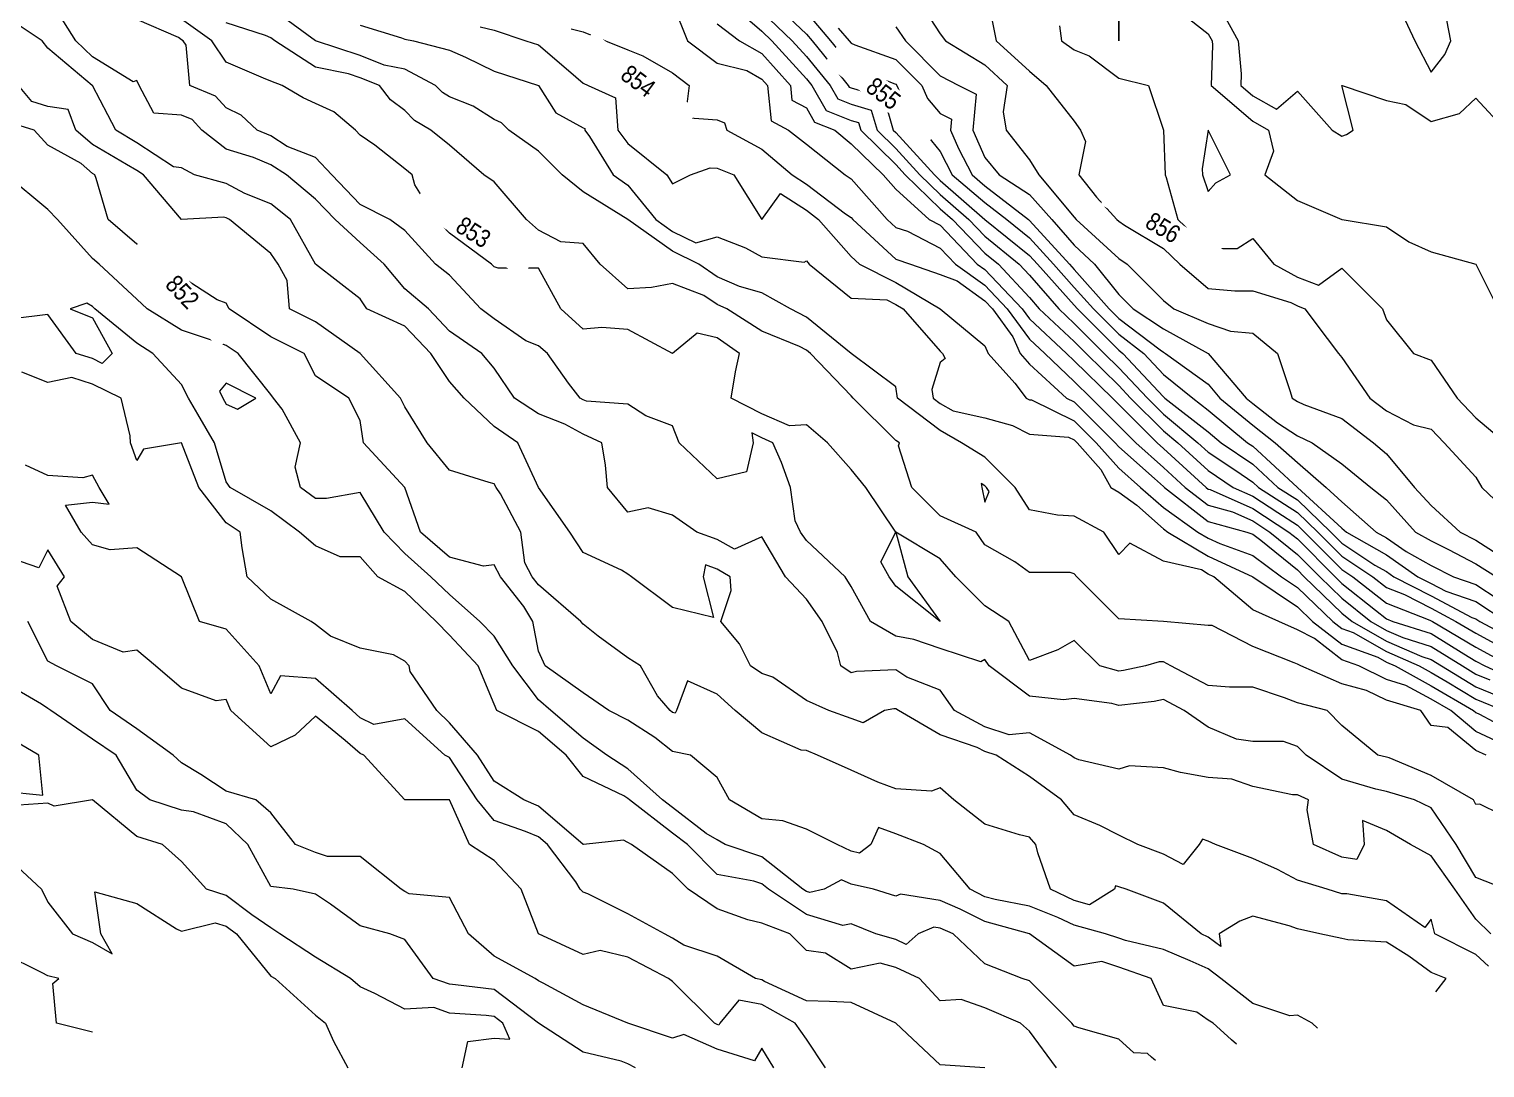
# Model space of a CAD drawing. Extents: x 532589 to 538856, y 6045658 to 6049082.
# Drawn here: x 536979 to 537628, y 6045658 to 6046121 of the extents above; entities that cross this region are included whole.
import ezdxf

# ---------------------------------------------------------------- set-up
doc = ezdxf.new("R2010")
doc.units = 0
doc.header["$LTSCALE"] = 5
doc.layers.add('C-TOPO-MAJR', color=7, linetype='Continuous', lineweight=15, true_color=0xd3aa5f)
doc.layers.add('C-TOPO-MINR', color=7, linetype='Continuous', lineweight=13, true_color=0xe9d5af)
doc.layers.add('C-TOPO-MAJR-TEXT', color=7, linetype='Continuous', true_color=0x644b1b)
doc.styles.get("Standard").update_dxf_attribs({"font": 'ARIALN.TTF'})

msp = doc.modelspace()

# ---------------------------------------------------------------- linework, layer by layer
at = {"layer": 'C-TOPO-MAJR', "color": 9, "true_color": 0xbfbfbf, "flags": 128}
for points, elevation in [([(537307.445, 6046135.422), (537325.312, 6046118.427), (537327.801, 6046115.513), (537338.58, 6046102.246), (537344.001, 6046095.605), (537344.444, 6046094.829), (537345.221, 6046094.518), (537359.802, 6046090.278), (537364.042, 6046075.697), (537365.129, 6046074.629), (537382.426, 6046055.788), (537385.037, 6046053.26), (537404.946, 6046035.88), (537424.854, 6046019.875), (537428.408, 6046015.972), (537444.762, 6045997.655), (537446.184, 6045996.063), (537464.671, 6045977.576), (537466.522, 6045976.155), (537484.579, 6045956.745), (537485.202, 6045956.247), (537504.487, 6045941.193), (537510.342, 6045936.338), (537524.396, 6045926.783), (537535.648, 6045916.43), (537544.304, 6045910.822), (537559.236, 6045896.522), (537564.212, 6045891.545), (537578.927, 6045881.807), (537584.121, 6045878.867), (537587.349, 6045876.613), (537604.029, 6045868.042), (537622.179, 6045858.463), (537623.937, 6045857.855), (537625.696, 6045856.705), (537643.846, 6045846.909)], 4275), ([(537406.191, 6046134.176), (537409.921, 6046115.513), (537424.854, 6046101.939), (537432.189, 6046095.605), (537444.762, 6046079.682), (537447.609, 6046075.697), (537449.742, 6046070.717), (537446.754, 6046055.788), (537454.717, 6046045.834), (537463.765, 6046035.88), (537464.671, 6046035.05), (537467.161, 6046033.39), (537484.579, 6046022.94), (537491.914, 6046015.972), (537504.487, 6046005.112), (537516.431, 6046004.028), (537524.396, 6046004.028), (537541.458, 6045998.91), (537544.304, 6045997.349), (537547.625, 6045996.063), (537557.576, 6045982.791), (537562.68, 6045976.155), (537564.212, 6045974.343), (537576.654, 6045956.247), (537584.121, 6045950.56), (537596.068, 6045944.299), (537604.029, 6045942.46), (537609.716, 6045936.338), (537623.937, 6045921.029), (537626.654, 6045916.43), (537643.846, 6045899.983)], 4280), ([(537643.846, 6045766.212), (537625.749, 6045775.26), (537623.937, 6045775.08), (537622.83, 6045777.072), (537604.029, 6045787.988), (537585.228, 6045795.873), (537584.121, 6045796.214), (537580.134, 6045796.98), (537564.212, 6045810.246), (537557.57, 6045816.889), (537544.304, 6045820.349), (537538.617, 6045822.575), (537524.396, 6045827.317), (537513.967, 6045827.317), (537504.487, 6045828.142), (537487.901, 6045836.797), (537484.579, 6045838.608), (537482.681, 6045838.695), (537476.616, 6045836.797), (537466.732, 6045834.736), (537464.671, 6045834.498), (537456.131, 6045836.797), (537444.762, 6045848.166), (537437.526, 6045844.033), (537424.854, 6045839.287), (537415.564, 6045856.705), (537404.946, 6045863.63), (537391.962, 6045876.613), (537385.037, 6045884.578), (537365.129, 6045896.522), (537370.562, 6045876.613), (537385.037, 6045856.705), (537365.129, 6045872.344), (537362.283, 6045876.613), (537358.489, 6045883.254), (537365.129, 6045896.522), (537351.857, 6045916.43), (537345.221, 6045924.392), (537334.681, 6045936.338), (537325.312, 6045944.303), (537317.728, 6045943.923), (537305.404, 6045949.252), (537291.782, 6045956.247), (537293.641, 6045968.01), (537295.45, 6045976.155), (537285.496, 6045983.048), (537276.535, 6045985.116), (537265.588, 6045976.155), (537245.679, 6045986.876), (537234.064, 6045987.77), (537225.771, 6045987.015), (537215.817, 6045996.063), (537205.863, 6046014.16), (537187.766, 6046014.16), (537185.954, 6046014.727), (537184.782, 6046015.972), (537166.046, 6046029.82), (537160.238, 6046035.88), (537150.565, 6046051.361), (537149.459, 6046055.788), (537146.138, 6046058.445), (537132.865, 6046069.061), (537126.229, 6046073.483), (537124.237, 6046075.697), (537114.467, 6046083.842), (537106.321, 6046087.643), (537100.891, 6046090.175), (537091.394, 6046095.605), (537086.413, 6046097.598), (537083.091, 6046098.926), (537066.504, 6046106.034), (537060.084, 6046115.513), (537046.596, 6046125.237)], 4265), ([(537220.338, 6046120.946), (537225.771, 6046119.498), (537235.725, 6046115.513), (537245.679, 6046111.528), (537252.32, 6046108.873), (537265.588, 6046101.292), (537273.054, 6046095.605), (537271.274, 6046081.384), (537285.496, 6046080.295), (537288.816, 6046079.017), (537289.766, 6046075.697), (537305.404, 6046067.275), (537318.978, 6046055.788), (537325.312, 6046051.69), (537342.73, 6046038.37), (537345.221, 6046036.747), (537345.987, 6046035.88), (537365.129, 6046018.107), (537371.77, 6046015.972), (537385.037, 6046011.378), (537392.504, 6046008.505), (537404.946, 6045999.556), (537408.263, 6045996.063), (537417.388, 6045983.622), (537420.588, 6045976.155), (537424.854, 6045971.377), (537441.302, 6045956.247), (537444.762, 6045954.553), (537462.977, 6045936.338), (537464.671, 6045934.443), (537480.593, 6045920.417), (537484.579, 6045916.854), (537485.043, 6045916.43), (537504.487, 6045901.228), (537521.739, 6045896.522), (537524.396, 6045895.573), (537528.017, 6045892.9), (537544.304, 6045879.704), (537547.394, 6045876.613), (537564.212, 6045860.355), (537568.774, 6045856.705), (537584.121, 6045847.936), (537599.794, 6045841.032), (537604.029, 6045839.681), (537608.658, 6045836.797), (537623.937, 6045827.543), (537639.579, 6045821.155)], 4270), ([(537553.353, 6045675.358), (537550.945, 6045677.53), (537544.304, 6045681.046), (537540.984, 6045680.851), (537524.396, 6045686.377), (537510.175, 6045697.439), (537504.487, 6045701.705), (537496.526, 6045705.4), (537484.579, 6045710.454), (537467.66, 6045714.358), (537464.671, 6045715.419), (537458.695, 6045717.347), (537444.762, 6045721.219), (537437.427, 6045724.682), (537424.854, 6045729.79), (537409.54, 6045732.661), (537404.946, 6045733.937), (537398.31, 6045737.255), (537385.037, 6045753.179), (537377.566, 6045757.164), (537365.129, 6045761.903), (537357.474, 6045764.818), (537354.067, 6045757.164), (537349.012, 6045753.373), (537345.221, 6045754.215), (537339.099, 6045757.164), (537325.312, 6045764.057), (537314.772, 6045767.704), (537305.404, 6045768.688), (537290.928, 6045777.072), (537285.496, 6045787.026), (537273.551, 6045796.98), (537265.588, 6045798.713), (537257.624, 6045804.944), (537245.679, 6045812.619), (537237.14, 6045816.889), (537225.771, 6045824.849), (537208.709, 6045836.797), (537205.863, 6045843.433), (537203.206, 6045856.705), (537199.22, 6045863.348), (537188.797, 6045876.613), (537185.954, 6045881.921), (537181.272, 6045881.296), (537166.046, 6045885.268), (537153.106, 6045896.522), (537146.138, 6045916.43), (537127.762, 6045936.338), (537126.229, 6045946.293), (537121.252, 6045956.247), (537106.321, 6045966.201), (537101.341, 6045976.155), (537086.413, 6045983.621), (537067.75, 6045996.063), (537066.504, 6045998.554), (537062.518, 6046000.05), (537046.596, 6046010.285), (537040.474, 6046015.972), (537026.688, 6046024.933), (537013.806, 6046035.88), (537008.44, 6046054.128), (537007.886, 6046055.788), (537006.779, 6046056.431), (537001.802, 6046060.765), (536986.871, 6046069.056), (536980.895, 6046075.697), (536970.281, 6046079.015)], 4260), ([(537333.846, 6045657.622), (537325.312, 6045670.423), (537320.337, 6045677.53), (537305.404, 6045685.826), (537295.106, 6045687.828), (537286.741, 6045677.53), (537286.293, 6045676.733), (537285.496, 6045676.977), (537284.251, 6045677.53), (537265.588, 6045696.193), (537263.776, 6045697.439), (537245.679, 6045706.918), (537233.237, 6045709.88), (537225.771, 6045708.159), (537205.863, 6045717.347), (537198.119, 6045737.255), (537185.954, 6045750.137), (537175.094, 6045757.164), (537166.046, 6045777.072), (537146.138, 6045777.072), (537127.89, 6045796.98), (537126.229, 6045797.777), (537119.593, 6045803.616), (537106.321, 6045814.398), (537097.329, 6045805.972), (537086.413, 6045800.771), (537068.602, 6045816.889), (537066.504, 6045821.869), (537062.077, 6045821.316), (537046.596, 6045826.843), (537034.981, 6045836.797), (537026.688, 6045843.904), (537020.467, 6045843.018), (537006.779, 6045848.594), (536997.258, 6045856.705), (536991.141, 6045872.344), (536994.342, 6045876.613), (536986.871, 6045888.558), (536982.886, 6045880.598), (536966.963, 6045886.134)], 4255), ([(537006.791, 6045673.546), (536990.855, 6045677.53), (536989.085, 6045695.225), (536991.848, 6045697.439), (536986.871, 6045698.684), (536984.381, 6045699.929), (536966.963, 6045708.638)], 4250)]:
    msp.add_lwpolyline(points, dxfattribs=dict(at, elevation=elevation))
at = {"layer": 'C-TOPO-MINR', "color": 254, "true_color": 0xd9d9d9, "flags": 128}
for points, elevation in [([(537630.572, 6045717.347), (537623.937, 6045723.982), (537614.569, 6045737.255), (537604.029, 6045752.188), (537594.841, 6045757.164), (537584.121, 6045763.496), (537573.401, 6045767.884), (537574.167, 6045757.164), (537570.848, 6045750.528), (537564.212, 6045751.591), (537551.545, 6045757.164), (537548.726, 6045772.65), (537549.28, 6045777.072), (537544.304, 6045779.282), (537542.094, 6045779.282), (537524.396, 6045783.129), (537515.107, 6045786.361), (537504.487, 6045787.025), (537492.24, 6045789.32), (537484.579, 6045791.449), (537469.356, 6045792.295), (537464.671, 6045790.853), (537446.751, 6045794.992), (537444.762, 6045795.811), (537443.106, 6045796.98), (537424.854, 6045806.934), (537415.728, 6045806.106), (537404.946, 6045809.7), (537391.327, 6045816.889), (537385.037, 6045826.08), (537370.104, 6045831.822), (537365.129, 6045835.066), (537347.71, 6045834.308), (537345.221, 6045833.81), (537340.626, 6045836.797), (537339.246, 6045842.772), (537332.279, 6045856.705), (537325.312, 6045866.658), (537316.022, 6045876.613), (537305.404, 6045894.312), (537293.156, 6045888.861), (537285.496, 6045893.203), (537276.446, 6045896.522), (537265.588, 6045903.989), (537254.729, 6045907.38), (537245.679, 6045905.368), (537236.629, 6045916.43), (537235.724, 6045926.386), (537234.068, 6045936.338), (537225.771, 6045940.168), (537217.473, 6045944.636), (537205.863, 6045949.281), (537195.146, 6045956.247), (537185.954, 6045969.52), (537180.523, 6045976.155), (537166.046, 6045986.108), (537156.677, 6045996.063), (537146.138, 6046005.021), (537137.013, 6046015.972), (537126.229, 6046025.559), (537115.081, 6046035.88), (537106.321, 6046045.006), (537093.379, 6046055.788), (537086.413, 6046060.282), (537078.673, 6046063.528), (537066.504, 6046067.273), (537055.553, 6046075.697), (537051.311, 6046080.411), (537046.596, 6046082.332), (537034.239, 6046083.248), (537027.733, 6046095.605), (537026.688, 6046097.812), (537025.033, 6046097.26), (537006.779, 6046108.448), (536999.479, 6046115.513), (536986.875, 6046135.417)], 4263), ([(537287.487, 6046135.422), (537305.404, 6046119.841), (537309.929, 6046115.513), (537325.312, 6046098.592), (537327.751, 6046095.605), (537334.103, 6046084.487), (537345.221, 6046080.041), (537348.586, 6046079.062), (537349.565, 6046075.697), (537365.129, 6046060.411), (537369.373, 6046055.788), (537385.037, 6046040.62), (537390.467, 6046035.88), (537404.946, 6046020.856), (537410.965, 6046015.972), (537424.854, 6046001.04), (537429.182, 6045996.063), (537444.762, 6045981.438), (537450.045, 6045976.155), (537464.671, 6045961.82), (537469.929, 6045956.247), (537484.579, 6045941.597), (537490.913, 6045936.338), (537504.487, 6045923.896), (537515.687, 6045916.43), (537524.396, 6045912.559), (537535.544, 6045905.282), (537544.304, 6045899.606), (537547.525, 6045896.522), (537564.212, 6045879.834), (537569.079, 6045876.613), (537584.121, 6045864.738), (537603.462, 6045857.272), (537604.029, 6045856.981), (537604.552, 6045856.705), (537623.937, 6045845.196), (537639.295, 6045836.797)], 4273), ([(537374.088, 6046135.422), (537385.037, 6046118.573), (537387.376, 6046115.513), (537404.946, 6046104.848), (537414.901, 6046095.605), (537413.089, 6046083.84), (537414.374, 6046075.697), (537424.854, 6046062.423), (537429.002, 6046055.788), (537444.762, 6046036.878), (537445.669, 6046035.88), (537464.671, 6046018.459), (537468.402, 6046015.972), (537484.579, 6045999.794), (537489.17, 6045996.063), (537504.487, 6045989.427), (537514.443, 6045986.107), (537524.396, 6045985.204), (537535.455, 6045976.155), (537540.985, 6045959.566), (537541.961, 6045956.247), (537544.304, 6045954.715), (537547.149, 6045953.402), (537564.212, 6045947.197), (537578.268, 6045936.338), (537584.121, 6045931.363), (537596.562, 6045916.43), (537604.029, 6045908.286), (537616.97, 6045896.522), (537623.937, 6045892.855), (537633.89, 6045886.569)], 4279), ([(537464.622, 6046135.422), (537464.622, 6046115.562), (537464.668, 6046115.513), (537464.671, 6046115.511), (537464.673, 6046115.511), (537464.695, 6046115.513), (537464.695, 6046135.397)], 4282), ([(537629.511, 6045703.013), (537623.937, 6045708.157), (537605.558, 6045717.347), (537604.029, 6045723.98), (537601.189, 6045720.186), (537584.121, 6045732.061), (537566.306, 6045735.161), (537564.212, 6045735.266), (537557.582, 6045737.255), (537544.304, 6045741.238), (537535.455, 6045746.104), (537524.396, 6045750.942), (537507.801, 6045757.164), (537504.487, 6045758.693), (537502.001, 6045759.65), (537500.511, 6045757.164), (537493.425, 6045748.317), (537484.579, 6045752.972), (537473.203, 6045757.164), (537464.671, 6045761.43), (537456.138, 6045765.696), (537444.762, 6045770.435), (537439.075, 6045777.072), (537424.854, 6045787.551), (537409.924, 6045796.98), (537404.946, 6045798.64), (537401.432, 6045800.494), (537385.037, 6045806.168), (537366.455, 6045816.889), (537365.129, 6045817.753), (537364.301, 6045817.717), (537360.157, 6045816.889), (537350.65, 6045811.46), (537345.221, 6045813.376), (537335.269, 6045816.889), (537325.312, 6045821.483), (537310.371, 6045831.83), (537305.404, 6045833.488), (537300.438, 6045836.797), (537295.456, 6045846.745), (537287.153, 6045856.705), (537291.719, 6045870.39), (537291.353, 6045876.613), (537285.496, 6045879.933), (537280.254, 6045881.855), (537279.273, 6045876.613), (537283.839, 6045858.362), (537265.588, 6045862.928), (537247.336, 6045876.613), (537245.679, 6045877.783), (537242.84, 6045879.453), (537225.771, 6045887.33), (537219.797, 6045896.522), (537205.863, 6045916.427), (537205.86, 6045916.43), (537205.856, 6045916.436), (537196.574, 6045936.338), (537185.954, 6045943.578), (537172.682, 6045956.247), (537166.046, 6045963.58), (537157.808, 6045976.155), (537146.138, 6045988.242), (537129.291, 6045996.063), (537126.229, 6046000.488), (537106.345, 6046015.947), (537106.321, 6046015.968), (537106.319, 6046015.972), (537106.314, 6046015.979), (537095.122, 6046035.88), (537086.413, 6046042.846), (537074.802, 6046047.491), (537066.504, 6046051.959), (537052.282, 6046055.788), (537046.596, 6046058.85), (537042.977, 6046059.408), (537026.688, 6046070.098), (537017.259, 6046075.697), (537013.644, 6046082.562), (537006.779, 6046095.6), (537006.778, 6046095.604), (537006.77, 6046095.605), (536986.871, 6046112.204), (536984.388, 6046115.513), (536966.963, 6046127.124)], 4262), ([(537641.456, 6045799.37), (537623.937, 6045807.569), (537612.708, 6045816.889), (537604.029, 6045821.94), (537592.748, 6045828.169), (537584.121, 6045830.777), (537571.795, 6045836.797), (537564.212, 6045839.591), (537551.963, 6045849.047), (537544.304, 6045852.876), (537536.007, 6045856.705), (537524.396, 6045861.866), (537507.085, 6045876.613), (537504.487, 6045877.808), (537501.501, 6045879.6), (537484.579, 6045883.505), (537469.647, 6045891.546), (537464.671, 6045886.57), (537458.034, 6045896.522), (537444.762, 6045903.546), (537437.299, 6045903.985), (537424.854, 6045906.477), (537418.432, 6045916.43), (537404.946, 6045929.916), (537394.468, 6045936.338), (537385.037, 6045941.768), (537365.924, 6045956.247), (537365.129, 6045961.219), (537345.269, 6045976.107), (537345.221, 6045976.153), (537345.219, 6045976.155), (537325.312, 6045992.376), (537318.201, 6045996.063), (537305.404, 6046003.231), (537295.449, 6046006.018), (537285.496, 6046010.373), (537277.351, 6046015.972), (537265.588, 6046021.723), (537245.683, 6046035.876), (537245.679, 6046035.875), (537245.675, 6046035.88), (537225.771, 6046048.205), (537216.404, 6046055.788), (537205.863, 6046066.329), (537192.593, 6046075.697), (537189.274, 6046079.016), (537185.954, 6046080.382), (537176.71, 6046086.361), (537166.046, 6046090.627), (537162.935, 6046092.494), (537159.824, 6046095.605), (537146.138, 6046102.905), (537137.013, 6046104.73), (537126.229, 6046109.042), (537106.323, 6046115.512), (537106.321, 6046115.512), (537106.319, 6046115.513), (537086.413, 6046130.114)], 4267), ([(537265.588, 6046132.096), (537272.222, 6046115.513), (537285.496, 6046105.561), (537298.77, 6046102.24), (537305.404, 6046098.448), (537307.956, 6046095.605), (537309.572, 6046079.864), (537317.349, 6046075.697), (537325.312, 6046069.409), (537342.57, 6046055.788), (537345.221, 6046054.06), (537361.301, 6046035.88), (537365.129, 6046032.325), (537370.368, 6046030.641), (537385.037, 6046023.118), (537391.836, 6046015.972), (537404.946, 6046006.542), (537414.9, 6045996.063), (537424.854, 6045982.49), (537431.653, 6045976.155), (537444.762, 6045963.656), (537452.347, 6045956.247), (537464.671, 6045943.923), (537472.255, 6045936.338), (537484.579, 6045925.325), (537494.302, 6045916.43), (537504.487, 6045908.467), (537515.437, 6045905.48), (537524.396, 6045901.499), (537532.02, 6045896.522), (537544.304, 6045886.568), (537554.259, 6045876.613), (537564.212, 6045866.991), (537577.07, 6045856.705), (537584.121, 6045852.676), (537591.322, 6045849.504), (537604.029, 6045845.452), (537617.918, 6045836.797), (537623.937, 6045833.151), (537630.1, 6045830.635)], 4271), ([(537305.404, 6046128.496), (537318.978, 6046115.513), (537325.312, 6046108.546), (537335.876, 6046095.605), (537339.274, 6046089.658), (537345.221, 6046087.279), (537354.194, 6046084.67), (537356.804, 6046075.697), (537365.129, 6046067.52), (537375.899, 6046055.788), (537385.037, 6046046.94), (537397.706, 6046035.88), (537404.946, 6046028.368), (537420.224, 6046015.972), (537424.854, 6046010.994), (537437.837, 6045996.063), (537444.762, 6045989.563), (537458.17, 6045976.155), (537464.671, 6045969.784), (537477.442, 6045956.247), (537484.579, 6045949.11), (537499.962, 6045936.338), (537504.487, 6045932.19), (537516.93, 6045923.895), (537524.396, 6045918.82), (537526.993, 6045916.43), (537544.304, 6045905.214), (537553.38, 6045896.522), (537564.212, 6045885.69), (537577.927, 6045876.613), (537584.121, 6045871.724), (537592.085, 6045868.649), (537604.029, 6045862.511), (537615.031, 6045856.705), (537623.937, 6045851.418), (537635.607, 6045845.036)], 4274), ([(537325.312, 6046128.139), (537336.097, 6046115.513), (537345.221, 6046104.283), (537364.264, 6046096.47), (537365.129, 6046096.158), (537365.682, 6046095.605), (537371.637, 6046082.205), (537377.216, 6046075.697), (537385.037, 6046066.175), (537390.345, 6046055.788), (537404.946, 6046043.392), (537414.658, 6046035.88), (537424.854, 6046027.683), (537435.518, 6046015.972), (537444.762, 6046005.619), (537453.294, 6045996.063), (537464.671, 6045984.686), (537475.782, 6045976.155), (537484.579, 6045966.698), (537497.644, 6045956.247), (537504.487, 6045950.905), (537522.054, 6045936.338), (537524.396, 6045934.746), (537544.304, 6045916.43), (537544.304, 6045916.43), (537544.312, 6045916.422), (537564.212, 6045898.279), (537566.204, 6045896.522), (537584.121, 6045886.38), (537598.11, 6045876.613), (537604.029, 6045873.572), (537610.469, 6045870.173), (537623.937, 6045865.512), (537637.405, 6045856.705)], 4276), ([(537489.546, 6046130.455), (537504.487, 6046118.657), (537506.244, 6046115.513), (537506.414, 6046113.586), (537505.814, 6046095.605), (537524.396, 6046079.678), (537531.362, 6046075.697), (537533.686, 6046066.406), (537529.827, 6046055.788), (537544.304, 6046044.411), (537564.204, 6046035.88), (537564.212, 6046035.878), (537564.216, 6046035.877), (537584.121, 6046032.563), (537594.073, 6046025.928), (537604.029, 6046021.403), (537623.921, 6046015.972), (537623.937, 6046015.923), (537633.898, 6045996.063)], 4282), ([(537509.796, 6046130.113), (537517.954, 6046115.513), (537519.259, 6046100.742), (537519.087, 6046095.605), (537524.396, 6046091.055), (537535.015, 6046084.986), (537544.304, 6046093.119), (537559.788, 6046075.697), (537564.212, 6046073.043), (537566.203, 6046073.706), (537569.187, 6046075.697), (537564.212, 6046095.581), (537564.164, 6046095.605), (537564.2, 6046095.617), (537564.212, 6046095.613), (537564.229, 6046095.605), (537584.121, 6046088.97), (537592.653, 6046087.072), (537604.029, 6046079.489), (537616.564, 6046083.07), (537623.937, 6046089.915), (537637.207, 6046075.697)], 4283), ([(537590.091, 6046129.452), (537596.695, 6046115.513), (537604.029, 6046101.575), (537610.088, 6046109.454), (537612.74, 6046115.513), (537610.159, 6046129.292)], 4284), ([(537637.207, 6045737.255), (537623.937, 6045742.564), (537615.18, 6045757.164), (537604.029, 6045773.558), (537596.561, 6045777.072), (537584.121, 6045780.9), (537579.381, 6045781.811), (537564.212, 6045786.363), (537548.284, 6045796.98), (537544.304, 6045800.961), (537538.18, 6045803.104), (537524.396, 6045803.104), (537517.157, 6045804.219), (537504.487, 6045809.554), (537493.769, 6045816.889), (537484.579, 6045821.867), (537480.46, 6045821.008), (537464.671, 6045819.184), (537461.529, 6045820.03), (537444.762, 6045822.318), (537439.984, 6045821.667), (537424.854, 6045823.287), (537406.839, 6045836.797), (537404.946, 6045839.638), (537403.138, 6045838.604), (537385.037, 6045844.64), (537373.274, 6045848.561), (537365.129, 6045850.068), (537353.931, 6045856.705), (537345.221, 6045872.189), (537342.566, 6045876.613), (537325.312, 6045892.788), (537322.597, 6045896.522), (537320.332, 6045901.502), (537318.203, 6045916.43), (537314.254, 6045927.489), (537310.381, 6045936.338), (537305.404, 6045938.49), (537300.981, 6045940.762), (537301.612, 6045936.338), (537298.513, 6045923.321), (537285.496, 6045920.222), (537268.573, 6045936.338), (537265.588, 6045943.803), (537253.647, 6045948.279), (537245.679, 6045953.592), (537227.192, 6045954.825), (537225.771, 6045955.481), (537224.349, 6045956.247), (537219.129, 6045962.888), (537209.839, 6045976.155), (537205.863, 6045979.468), (537200.178, 6045981.839), (537185.954, 6045991.54), (537180.101, 6045996.063), (537166.046, 6046010.992), (537159.916, 6046015.972), (537146.138, 6046030.9), (537139.5, 6046035.88), (537126.229, 6046042.518), (537113.658, 6046055.788), (537106.321, 6046063.533), (537093.654, 6046068.456), (537086.413, 6046073.126), (537080.283, 6046075.697), (537073.14, 6046082.332), (537066.504, 6046085.649), (537061.788, 6046090.889), (537050.211, 6046095.605), (537048.59, 6046113.519), (537047.24, 6046115.513), (537046.596, 6046115.977), (537045.171, 6046116.938), (537026.688, 6046125.07)], 4264), ([(537628.46, 6045796.98), (537623.937, 6045799.097), (537611.494, 6045809.424), (537604.029, 6045810.254), (537599.438, 6045816.889), (537584.121, 6045821.519), (537575.071, 6045825.939), (537564.212, 6045828.833), (537545.835, 6045836.797), (537544.304, 6045837.562), (537542.883, 6045838.218), (537524.396, 6045845.453), (537506.3, 6045854.892), (537504.487, 6045854.892), (537484.582, 6045856.703), (537484.579, 6045856.704), (537484.555, 6045856.705), (537464.671, 6045857.811), (537445.868, 6045876.613), (537444.762, 6045877.94), (537442.953, 6045878.423), (537424.854, 6045878.423), (537418.213, 6045883.255), (537404.946, 6045890.838), (537400.969, 6045896.522), (537385.037, 6045903.761), (537372.368, 6045916.43), (537366.456, 6045935.012), (537366.788, 6045936.338), (537365.129, 6045937.334), (537346.216, 6045956.247), (537345.221, 6045957.194), (537327.123, 6045976.155), (537325.312, 6045977.63), (537322.249, 6045979.219), (537305.404, 6045986.108), (537289.764, 6045996.063), (537285.496, 6045997.931), (537279.522, 6046002.037), (537265.588, 6046007.261), (537256.156, 6046005.495), (537245.679, 6046004.912), (537233.236, 6046015.972), (537225.771, 6046025.158), (537215.819, 6046025.924), (537205.863, 6046031.101), (537200.433, 6046035.88), (537185.954, 6046052.647), (537181.363, 6046055.788), (537166.046, 6046069.062), (537157.75, 6046075.697), (537150.492, 6046080.051), (537146.138, 6046084.407), (537139.739, 6046089.207), (537134.94, 6046095.605), (537126.229, 6046099.089), (537121.069, 6046100.766), (537106.321, 6046103.802), (537088.223, 6046115.513), (537086.413, 6046116.841), (537084.069, 6046117.857), (537066.504, 6046123.479)], 4266), ([(537126.229, 6046122.48), (537144.719, 6046116.932), (537146.138, 6046116.341), (537150.11, 6046115.513), (537166.046, 6046111.321), (537173.289, 6046108.27), (537185.954, 6046101.938), (537205.859, 6046095.608), (537205.863, 6046095.607), (537205.865, 6046095.605), (537213.57, 6046083.404), (537225.771, 6046076.69), (537226.456, 6046076.381), (537226.506, 6046075.697), (537228.609, 6046072.858), (537239.046, 6046055.788), (537245.679, 6046051.195), (537258.122, 6046035.88), (537265.588, 6046030.572), (537275.973, 6046025.495), (537285.496, 6046028.14), (537298.163, 6046023.213), (537305.404, 6046019.29), (537324.367, 6046016.917), (537325.312, 6046017.39), (537326.481, 6046015.972), (537345.221, 6046000.804), (537361.147, 6046000.045), (537365.129, 6045998.006), (537368.448, 6045996.063), (537385.037, 6045977.101), (537386.082, 6045976.155), (537387.244, 6045973.948), (537385.037, 6045972.183), (537381.244, 6045960.04), (537381.851, 6045956.247), (537385.037, 6045953.833), (537390.727, 6045950.557), (537404.946, 6045947.399), (537417.195, 6045943.997), (537424.854, 6045940.168), (537442.274, 6045938.826), (537444.762, 6045937.609), (537446.033, 6045936.338), (537456.707, 6045924.393), (537461.051, 6045916.43), (537464.671, 6045914.335), (537472.634, 6045908.467), (537484.579, 6045897.944), (537486.57, 6045896.522), (537504.487, 6045885.772), (537524.394, 6045876.615), (537524.396, 6045876.615), (537524.397, 6045876.613), (537544.304, 6045863.197), (537551.09, 6045856.705), (537564.212, 6045846.576), (537580.251, 6045840.666), (537584.121, 6045838.455), (537587.886, 6045836.797), (537604.029, 6045827.883), (537622.917, 6045816.889), (537623.937, 6045816.042), (537625.53, 6045815.296), (537643.846, 6045805.46)], 4268), ([(537179.732, 6046121.736), (537185.954, 6046120.253), (537200.173, 6046115.513), (537205.863, 6046113.703), (537219.127, 6046102.249), (537225.771, 6046096.714), (537227.987, 6046095.605), (537240.187, 6046090.112), (537241.256, 6046075.697), (537245.679, 6046069.726), (537263.099, 6046055.788), (537265.588, 6046051.807), (537268.243, 6046053.133), (537273.556, 6046055.788), (537282.355, 6046058.93), (537285.496, 6046058.773), (537292.961, 6046055.788), (537305.404, 6046035.885), (537313.696, 6046047.497), (537325.312, 6046039.98), (537330.674, 6046035.88), (537345.221, 6046019.434), (537349.013, 6046015.972), (537365.129, 6046007.718), (537385.036, 6045996.065), (537385.037, 6045996.064), (537385.04, 6045996.063), (537404.946, 6045979.468), (537406.366, 6045976.155), (537418.213, 6045962.888), (537423.323, 6045956.247), (537424.854, 6045955.481), (537425.683, 6045955.417), (537444.762, 6045946.081), (537454.505, 6045936.338), (537464.671, 6045924.963), (537474.356, 6045916.43), (537484.579, 6045907.424), (537499.842, 6045896.522), (537504.487, 6045893.735), (537509.648, 6045891.361), (537524.396, 6045886.094), (537537.241, 6045876.613), (537544.304, 6045871.854), (537560.14, 6045856.705), (537564.212, 6045853.561), (537569.19, 6045851.727), (537584.121, 6045843.196), (537598.647, 6045836.797), (537604.029, 6045833.825), (537611.14, 6045829.686), (537623.937, 6045821.936), (537636.295, 6045816.889)], 4269), ([(537285.496, 6046123.171), (537295.451, 6046115.513), (537305.404, 6046109.825), (537318.166, 6046095.605), (537318.832, 6046089.124), (537325.312, 6046085.651), (537328.932, 6046079.316), (537337.982, 6046075.697), (537345.221, 6046069.573), (537359.557, 6046055.788), (537365.129, 6046049.456), (537380.059, 6046035.88), (537385.037, 6046033.327), (537401.548, 6046015.972), (537404.946, 6046013.528), (537421.536, 6045996.063), (537424.854, 6045991.539), (537441.365, 6045976.155), (537444.762, 6045972.916), (537461.826, 6045956.247), (537464.671, 6045953.402), (537481.734, 6045936.338), (537484.579, 6045933.796), (537503.562, 6045916.43), (537504.487, 6045915.707), (537505.482, 6045915.435), (537524.396, 6045907.029), (537540.492, 6045896.522), (537544.304, 6045893.433), (537561.124, 6045876.613), (537564.212, 6045873.627), (537579.143, 6045861.683), (537584.121, 6045857.753), (537586.836, 6045856.705), (537604.029, 6045851.222), (537618.579, 6045842.155), (537623.937, 6045838.974), (537627.918, 6045836.797), (537643.846, 6045829.558)], 4272), ([(537339.538, 6046121.196), (537344.392, 6046115.513), (537345.221, 6046114.493), (537346.951, 6046113.784), (537365.129, 6046107.219), (537376.743, 6046095.605), (537379.295, 6046089.862), (537385.037, 6046083.163), (537390.015, 6046080.674), (537389.517, 6046075.697), (537393.181, 6046067.553), (537399.193, 6046055.788), (537404.946, 6046050.904), (537424.37, 6046035.88), (537424.854, 6046035.491), (537442.629, 6046015.972), (537444.762, 6046013.582), (537460.404, 6045996.063), (537464.671, 6045991.797), (537483.05, 6045977.684), (537484.579, 6045976.678), (537485.526, 6045976.155), (537504.487, 6045962.426), (537509.757, 6045956.247), (537524.396, 6045944.107), (537534.35, 6045936.338), (537544.304, 6045927.49), (537557.147, 6045916.43), (537564.212, 6045909.989), (537579.477, 6045896.522), (537584.121, 6045893.893), (537592.828, 6045887.814), (537604.029, 6045881.591), (537613.984, 6045876.613), (537623.937, 6045873.168), (537633.891, 6045866.66)], 4277), ([(537365.129, 6046121.735), (537369.457, 6046115.513), (537385.037, 6046099.933), (537393.335, 6046095.605), (537401.076, 6046091.735), (537399.47, 6046075.697), (537404.946, 6046063.528), (537411.278, 6046055.788), (537424.854, 6046047.006), (537434.81, 6046035.88), (537444.762, 6046024.417), (537453.752, 6046015.972), (537464.671, 6046002.433), (537471.04, 6045996.063), (537484.579, 6045987.156), (537504.485, 6045976.158), (537504.487, 6045976.157), (537504.492, 6045976.155), (537504.497, 6045976.145), (537521.467, 6045956.247), (537524.396, 6045953.818), (537535.458, 6045945.184), (537544.304, 6045939.401), (537550.941, 6045936.338), (537564.212, 6045926.97), (537577.008, 6045916.43), (537584.121, 6045910.899), (537597.063, 6045896.522), (537604.029, 6045892.652), (537611.77, 6045888.781), (537623.937, 6045882.377), (537633.063, 6045876.613)], 4278), ([(537438.136, 6046122.14), (537439.078, 6046115.513), (537444.762, 6046111.537), (537451.389, 6046108.887), (537464.671, 6046098.925), (537477.952, 6046095.605), (537484.573, 6046075.703), (537484.567, 6046075.697), (537484.579, 6046075.672), (537485.408, 6046055.788), (537485.823, 6046054.544), (537490.914, 6046035.88), (537504.487, 6046022.897), (537517.47, 6046022.897), (537524.396, 6046027.347), (537533.766, 6046015.972), (537544.304, 6046010.193), (537553.732, 6046006.544), (537564.212, 6046014.159), (537582.308, 6045996.063), (537584.121, 6045991.08), (537596.075, 6045976.155), (537604.029, 6045973.095), (537615.552, 6045956.247), (537623.937, 6045947.398), (537637.211, 6045936.338)], 4281), ([(537606.018, 6045691.465), (537610.667, 6045697.439), (537604.029, 6045700.155), (537594.069, 6045707.399), (537584.121, 6045713.616), (537566.864, 6045714.696), (537564.212, 6045715.254), (537554.267, 6045717.347), (537544.304, 6045719.56), (537540.683, 6045720.968), (537524.396, 6045725.31), (537518.708, 6045723.035), (537509.46, 6045717.347), (537510.172, 6045711.663), (537504.487, 6045715.927), (537501.428, 6045717.347), (537484.579, 6045731.033), (537467.988, 6045737.255), (537464.671, 6045738.361), (537463.14, 6045738.786), (537462.68, 6045737.255), (537451.653, 6045730.364), (537444.762, 6045732.279), (537434.224, 6045737.255), (537428.476, 6045753.542), (537427.699, 6045757.164), (537424.854, 6045760.483), (537420.43, 6045761.588), (537404.946, 6045766.349), (537391.011, 6045777.072), (537385.037, 6045782.502), (537381.054, 6045781.055), (537365.129, 6045782.051), (537357.163, 6045785.038), (537345.221, 6045790.343), (537330.29, 6045796.98), (537325.312, 6045799.077), (537322.969, 6045799.323), (537305.404, 6045806.936), (537293.461, 6045816.889), (537285.496, 6045824.263), (537272.223, 6045830.162), (537267.401, 6045816.889), (537266.696, 6045815.78), (537265.588, 6045816.021), (537264.479, 6045816.889), (537258.943, 6045823.533), (537251.369, 6045836.797), (537245.679, 6045840.418), (537232.415, 6045850.061), (537225.771, 6045855.375), (537224.721, 6045856.705), (537205.863, 6045872.994), (537203.019, 6045876.613), (537199.739, 6045882.737), (537197.899, 6045896.522), (537188.797, 6045913.587), (537186.902, 6045916.43), (537185.954, 6045917.961), (537183.743, 6045918.641), (537166.046, 6045924.083), (537156.09, 6045936.338), (537146.138, 6045952.27), (537144.244, 6045956.247), (537126.229, 6045976.154), (537126.228, 6045976.155), (537106.321, 6045990.255), (537094.704, 6045996.063), (537093.654, 6046008.731), (537089.732, 6046015.972), (537086.413, 6046020.658), (537067.926, 6046035.88), (537066.504, 6046036.646), (537065.457, 6046036.928), (537046.62, 6046035.88), (537046.598, 6046035.878), (537046.596, 6046035.879), (537046.593, 6046035.88), (537046.588, 6046035.888), (537029.533, 6046055.788), (537026.688, 6046057.656), (537022.091, 6046060.385), (537006.779, 6046069.275), (536999.406, 6046075.697), (536996.017, 6046084.842), (536986.871, 6046086.273), (536979.762, 6046088.496), (536973.888, 6046095.605)], 4261), ([(537504.494, 6046075.697), (537504.487, 6046075.721), (537504.485, 6046075.699), (537504.485, 6046075.697), (537501.891, 6046058.385), (537501.999, 6046055.788), (537504.487, 6046048.326), (537508, 6046052.276), (537514.44, 6046055.788), (537504.504, 6046075.681), (537504.494, 6046075.697)], 4282), ([(537517.156, 6045668.119), (537514.877, 6045670.173), (537511.481, 6045673.225), (537506.704, 6045677.53), (537504.487, 6045678.86), (537499.504, 6045682.513), (537484.579, 6045685.484), (537479.149, 6045697.439), (537464.671, 6045702.577), (537457.085, 6045705.025), (537444.762, 6045702.969), (537424.856, 6045717.347), (537424.854, 6045717.348), (537424.853, 6045717.348), (537404.946, 6045722.877), (537393.887, 6045728.406), (537385.037, 6045732.278), (537367.342, 6045735.042), (537365.129, 6045734.11), (537355.169, 6045737.255), (537345.221, 6045739.466), (537340.956, 6045741.52), (537333.281, 6045737.255), (537326.788, 6045735.78), (537325.312, 6045736.234), (537323.781, 6045737.255), (537305.404, 6045751.733), (537289.111, 6045757.164), (537285.496, 6045759.257), (537280.523, 6045762.136), (537265.588, 6045773.66), (537261.164, 6045777.072), (537245.679, 6045791.006), (537236.248, 6045796.98), (537225.771, 6045804.636), (537211.292, 6045816.889), (537205.863, 6045821.667), (537194.401, 6045836.797), (537185.954, 6045850.07), (537179.619, 6045856.705), (537166.046, 6045868.648), (537157.751, 6045876.613), (537146.138, 6045886.938), (537136.894, 6045896.522), (537126.229, 6045914.087), (537111.297, 6045911.454), (537106.321, 6045911.454), (537099.686, 6045916.43), (537097.275, 6045925.476), (537099.683, 6045936.338), (537091.396, 6045951.264), (537087.521, 6045956.247), (537086.413, 6045957.91), (537071.813, 6045976.155), (537066.504, 6045979.617), (537060.818, 6045981.841), (537046.596, 6045986.582), (537031.279, 6045996.063), (537026.688, 6046000.328), (537009.839, 6046015.972), (537006.779, 6046018.457), (536991.294, 6046035.88), (536986.871, 6046040.303), (536968.293, 6046055.788)], 4259), ([(537480.958, 6045660.879), (537480.251, 6045661.517), (537479.197, 6045662.464), (537477.469, 6045664.021), (537471.306, 6045664.257), (537464.671, 6045670.417), (537446.751, 6045675.542), (537444.762, 6045676.205), (537443.716, 6045677.53), (537424.854, 6045696.392), (537421.541, 6045697.439), (537404.946, 6045704.075), (537390.725, 6045717.347), (537385.037, 6045719.836), (537382.088, 6045720.296), (537375.085, 6045717.347), (537369.814, 6045712.662), (537365.129, 6045714.858), (537356.28, 6045717.347), (537345.221, 6045721.872), (537341.533, 6045721.034), (537325.312, 6045726.025), (537308.467, 6045737.255), (537305.404, 6045739.668), (537301.785, 6045740.875), (537285.496, 6045743.89), (537272.222, 6045757.164), (537265.588, 6045762.283), (537246.415, 6045777.072), (537245.679, 6045777.734), (537243.874, 6045778.877), (537225.771, 6045787.5), (537218.113, 6045796.98), (537205.863, 6045807.598), (537187.278, 6045816.889), (537185.954, 6045819.727), (537178.93, 6045836.797), (537166.046, 6045850.482), (537160.189, 6045856.705), (537146.138, 6045869.98), (537134.195, 6045876.613), (537126.229, 6045885.46), (537117.383, 6045885.46), (537106.321, 6045890.299), (537099.208, 6045896.522), (537086.413, 6045905.951), (537068.31, 6045916.43), (537066.504, 6045918.913), (537061.343, 6045936.338), (537053.837, 6045949.006), (537049.659, 6045956.247), (537046.596, 6045962.373), (537033.799, 6045976.155), (537026.688, 6045980.68), (537007.882, 6045996.063), (537006.779, 6045997.108), (537004.296, 6045998.547), (536996.831, 6045996.063), (537006.779, 6045992.091), (537015.628, 6045976.155), (537011.205, 6045971.729), (537006.779, 6045973.879), (536999.536, 6045976.155), (536986.871, 6045993.577), (536971.387, 6045991.639)], 4258), ([(537436.797, 6045657.622), (537424.854, 6045673.913), (537420.875, 6045677.53), (537404.946, 6045684.455), (537394.326, 6045688.15), (537385.037, 6045687.485), (537375.749, 6045697.439), (537365.129, 6045702.415), (537358.205, 6045704.363), (537345.221, 6045701.631), (537333.842, 6045708.818), (537325.312, 6045709.885), (537317.85, 6045717.347), (537305.404, 6045722.089), (537299.181, 6045723.57), (537285.496, 6045728.495), (537272.612, 6045737.255), (537265.588, 6045744.279), (537247.336, 6045757.164), (537245.679, 6045758.157), (537243.691, 6045759.152), (537225.819, 6045757.164), (537225.776, 6045757.158), (537225.771, 6045757.161), (537225.769, 6045757.164), (537205.863, 6045774.326), (537199.226, 6045777.072), (537185.954, 6045785.453), (537178.654, 6045796.98), (537166.046, 6045811.53), (537160.474, 6045816.889), (537148.624, 6045834.311), (537148.126, 6045836.797), (537146.138, 6045839.006), (537141.165, 6045841.769), (537126.229, 6045844.76), (537112.946, 6045850.08), (537106.321, 6045855.286), (537104.335, 6045856.705), (537086.413, 6045866.66), (537075.873, 6045876.613), (537073.617, 6045889.409), (537072.727, 6045896.522), (537066.504, 6045900.671), (537054.301, 6045916.43), (537046.596, 6045936.334), (537029.53, 6045933.496), (537026.688, 6045928.38), (537023.845, 6045936.338), (537023.628, 6045939.399), (537019.66, 6045956.247), (537006.779, 6045962.504), (536997.655, 6045965.371), (536986.871, 6045963.213), (536975.26, 6045967.858)], 4257), ([(537071.482, 6045951.269), (537079.768, 6045956.247), (537066.504, 6045962.886), (537063.44, 6045959.311), (537064.972, 6045956.247), (537066.504, 6045953.592), (537071.482, 6045951.269)], 4259), ([(537404.922, 6045657.622), (537385.037, 6045659.043), (537365.153, 6045677.506), (537365.129, 6045677.529), (537365.127, 6045677.53), (537345.221, 6045686.821), (537335.609, 6045687.142), (537325.312, 6045687.486), (537306.651, 6045696.192), (537305.404, 6045696.884), (537302.554, 6045697.439), (537285.496, 6045707.391), (537270.56, 6045712.374), (537265.588, 6045715.453), (537261.973, 6045717.347), (537245.679, 6045726.307), (537227.765, 6045735.261), (537225.771, 6045735.925), (537224.346, 6045737.255), (537222.445, 6045740.581), (537209.842, 6045757.164), (537205.863, 6045760.595), (537200.009, 6045763.017), (537185.954, 6045767.883), (537178.488, 6045777.072), (537166.046, 6045796.03), (537164.051, 6045796.98), (537146.138, 6045813.274), (537132.353, 6045810.765), (537126.229, 6045813.704), (537122.61, 6045816.889), (537106.321, 6045831.221), (537090.741, 6045832.469), (537086.413, 6045824.357), (537081.174, 6045836.797), (537066.504, 6045853.194), (537054.564, 6045856.705), (537046.596, 6045876.601), (537046.593, 6045876.613), (537026.688, 6045889.412), (537014.743, 6045888.558), (537006.779, 6045890.833), (537001.801, 6045896.522), (536994.837, 6045908.464), (537006.779, 6045909.792), (537014.248, 6045908.962), (537009.767, 6045916.43), (537006.779, 6045921.86), (537002.511, 6045920.698), (536986.871, 6045921.742), (536976.912, 6045926.389)], 4256), ([(537405.588, 6045916.43), (537404.946, 6045917.072), (537403.287, 6045918.089), (537403.619, 6045916.43), (537404.946, 6045909.789), (537406.755, 6045914.62), (537405.588, 6045916.43)], 4266), ([(537310.713, 6045657.622), (537305.404, 6045666.471), (537302.22, 6045660.806), (537285.496, 6045665.916), (537270.563, 6045672.554), (537265.588, 6045670.896), (537245.684, 6045677.53), (537245.679, 6045677.533), (537245.677, 6045677.532), (537225.771, 6045685.674), (537207.853, 6045695.448), (537205.863, 6045696.491), (537204.332, 6045697.439), (537185.954, 6045707.394), (537174.578, 6045717.347), (537166.046, 6045733.634), (537148.128, 6045735.264), (537146.138, 6045736.26), (537144.479, 6045737.255), (537126.229, 6045751.852), (537111.633, 6045751.852), (537106.321, 6045753.7), (537097.47, 6045757.164), (537086.413, 6045771.382), (537079.774, 6045777.072), (537066.504, 6045781.052), (537055.132, 6045788.444), (537046.596, 6045793.66), (537042.862, 6045796.98), (537026.688, 6045808.744), (537014.743, 6045816.889), (537006.779, 6045828.831), (536990.858, 6045836.797), (536986.871, 6045839.013), (536978.022, 6045856.705)], 4254), ([(537248.995, 6045657.622), (537245.679, 6045659.43), (537242.619, 6045660.682), (537225.771, 6045664.649), (537205.867, 6045677.53), (537205.863, 6045677.533), (537205.856, 6045677.536), (537185.954, 6045692.613), (537168.793, 6045694.692), (537166.046, 6045694.869), (537158.803, 6045697.439), (537146.138, 6045714.861), (537139.504, 6045717.347), (537126.229, 6045720.964), (537112.954, 6045730.622), (537106.321, 6045735.046), (537096.361, 6045737.255), (537086.413, 6045738.496), (537076.114, 6045757.164), (537066.504, 6045766.453), (537051.838, 6045771.83), (537046.596, 6045772.546), (537032.37, 6045777.072), (537026.688, 6045781.494), (537017.397, 6045796.98), (537006.779, 6045804.219), (536988.195, 6045816.889), (536986.871, 6045817.881), (536984.032, 6045819.727), (536966.963, 6045829.773)], 4253), ([(536966.963, 6045781.051), (536984.664, 6045779.279), (536982.892, 6045796.98), (536966.963, 6045806.349)], 4252), ([(537171.735, 6045657.622), (537174.242, 6045669.334), (537185.954, 6045670.892), (537193.067, 6045670.417), (537189.938, 6045677.53), (537185.954, 6045680.548), (537182.521, 6045680.964), (537166.046, 6045682.025), (537159.08, 6045684.496), (537146.138, 6045683.814), (537132.866, 6045690.802), (537126.229, 6045693.706), (537121.965, 6045697.439), (537106.321, 6045706.96), (537090.394, 6045717.347), (537086.413, 6045720.062), (537077.88, 6045725.88), (537066.504, 6045734.509), (537057.658, 6045737.255), (537046.596, 6045749.701), (537038.067, 6045757.164), (537026.688, 6045760.784), (537006.791, 6045777.06), (537006.779, 6045777.064), (536989.71, 6045774.233), (536986.871, 6045775.653), (536969.616, 6045774.419)], 4252), ([(536966.963, 6045753.183), (536984.03, 6045737.255), (536986.871, 6045731.571), (536997.93, 6045717.347), (537006.779, 6045713.555), (537015.629, 6045708.498), (537010.571, 6045717.347), (537007.888, 6045736.147), (537026.688, 6045730.882), (537044.385, 6045719.558), (537046.596, 6045718.591), (537061.528, 6045722.323), (537066.504, 6045720.778), (537071.027, 6045717.347), (537086.413, 6045698.544), (537088.403, 6045697.439), (537106.321, 6045681.152), (537110.745, 6045677.53), (537114.289, 6045669.562), (537120.803, 6045657.622)], 4251)]:
    msp.add_lwpolyline(points, dxfattribs=dict(at, elevation=elevation))

# ---------------------------------------------------------------- next in the draw order: texts
at = {"layer": 'C-TOPO-MAJR-TEXT', "linetype": 'Continuous', "lineweight": -3, "char_height": 8, "width": 55.55, "attachment_point": 5, "bg_fill": 3, "box_fill_scale": 1.181818, "bg_fill_color": 256, "bg_fill_true_color": 13158600, "bg_fill_transparency": 0}
for s, insert, rotation in [('854', (537250.272, 6046097.581, 4270), 323.342796), ('855', (537359.664, 6046092.026, 4275), 322.431408), ('853', (537176.772, 6046030.191, 4265), 327.65117), ('856', (537484.388, 6046032.226, 4280), 328.936127), ('852', (537046.942, 6046003.559, 4260), 313.460009)]:
    msp.add_mtext(s, dxfattribs=dict(at, insert=insert, rotation=rotation))

doc.saveas('drawing.dxf')
